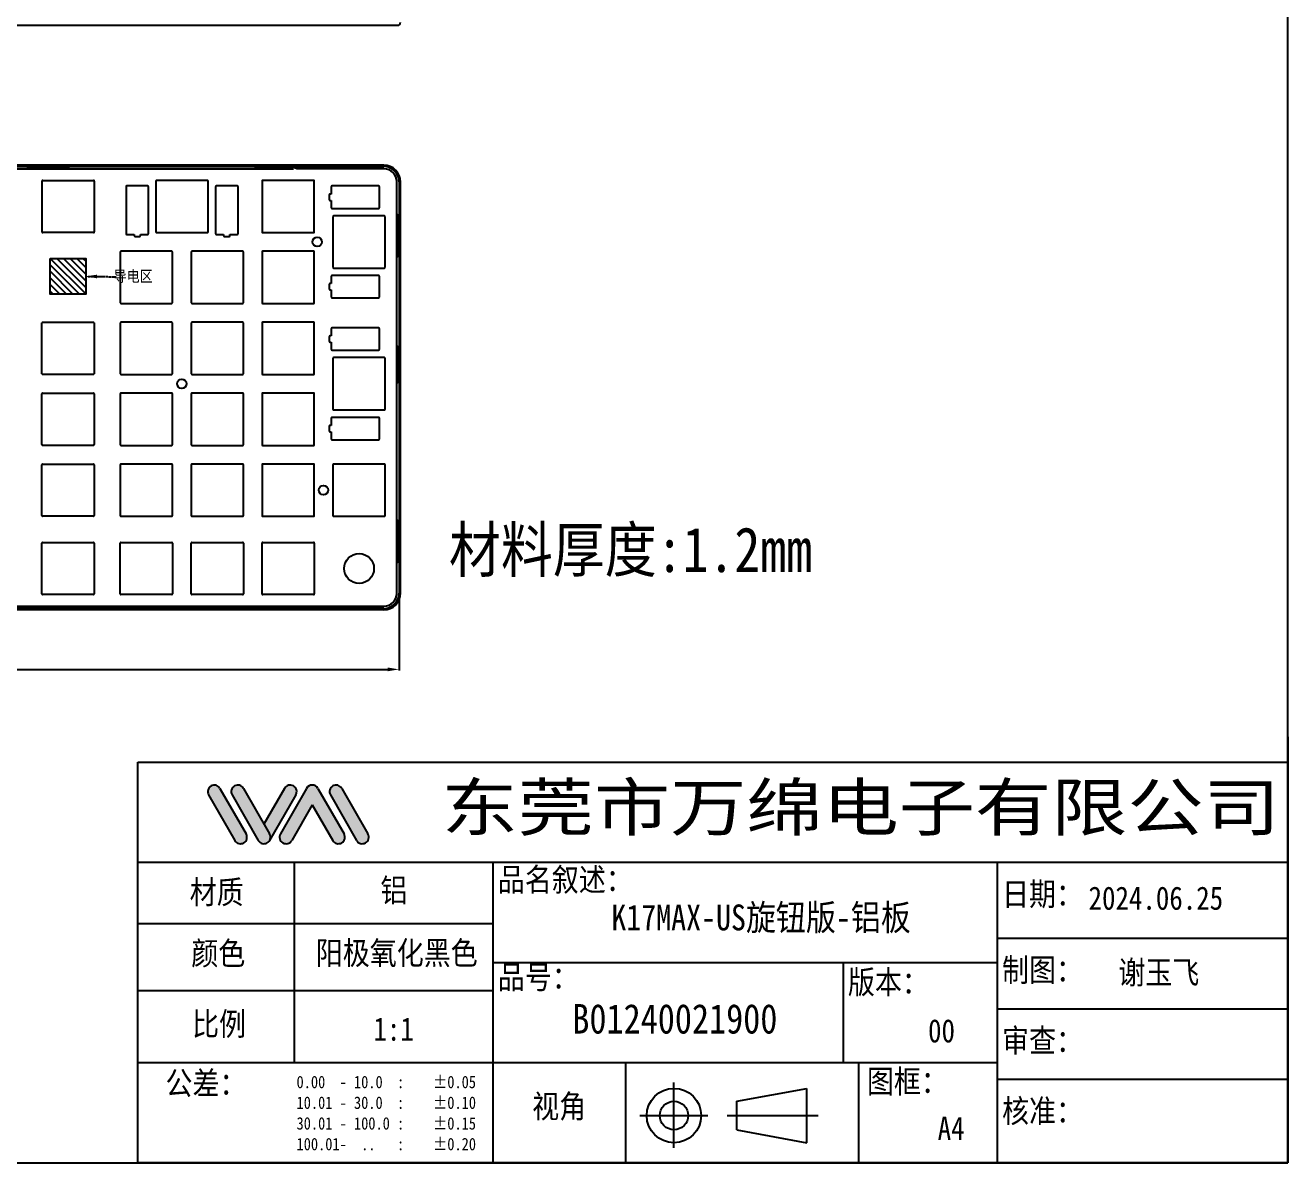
# Model space of a CAD drawing. Header units: millimetres. Extents: x 217 to 1040, y -1066 to -424.
# Drawn here: x 701.9 to 1040.2, y -1065.9 to -761.1 of the extents above; entities that cross this region are included whole.
import ezdxf

# ---------------------------------------------------------------- set-up
doc = ezdxf.new("R2010")
doc.units = ezdxf.units.MM
doc.header["$PDMODE"] = 3
doc.header["$PDSIZE"] = 8
doc.linetypes.add('HIDDEN', pattern=[0.2, 0.1, -0.1])
doc.layers.get('0').update_dxf_attribs({"linetype": 'CONTINUOUS'})
doc.layers.get('Defpoints').update_dxf_attribs({"linetype": 'CONTINUOUS'})
for name, color, linetype in [('DEFAULT_2', 8, 'HIDDEN'), ('图框', 7, 'CONTINUOUS'), ('标注尺寸', 2, 'CONTINUOUS')]:
    doc.layers.add(name, color=color, linetype=linetype)
doc.styles.get("Standard").update_dxf_attribs({"font": '', "width": 0.85, "height": 5})
doc.styles.get('Standard').set_extended_font_data('SimSun')
doc.dimstyles.get("Standard").update_dxf_attribs({"dimtxt": 5, "dimasz": 3, "dimexe": 0.3, "dimexo": 0.3, "dimgap": 1, "dimtad": 1, "dimzin": 1, "dimdsep": 46, "dimtxsty": 'Standard', "dimcen": 0.09, "dimclrd": 3, "dimclre": 3, "dimclrt": 3, "dimadec": 0, "dimazin": 2, "dimtp": 0.01, "dimtm": 0.01, "dimtfac": 1, "dimtofl": 0, "dimtmove": 0, "dimatfit": 3, "dimfxl": 0, "dimtolj": 1, "dimarcsym": 0})

# ---------------------------------------------------------------- blocks, each defined once
blk = doc.blocks.new('*D41')
at = {"layer": 'Defpoints', "color": 0}
for p in [(415.65, -913.24), (802.06, -913.24), (802.06, -933.67)]:
    blk.add_point(p, dxfattribs=at)
at = {"layer": '标注尺寸', "color": 3, "lineweight": -2}
for p, q in [((415.65, -913.54), (415.65, -933.97)), ((802.06, -913.54), (802.06, -933.97)), ((418.65, -933.67), (799.06, -933.67))]:
    blk.add_line(p, q, dxfattribs=at)
at = {"layer": '标注尺寸', "color": 3}
for points in [[(418.65, -933.17), (418.65, -934.17), (415.65, -933.67)], [(799.06, -933.17), (799.06, -934.17), (802.06, -933.67)]]:
    blk.add_solid(points, dxfattribs=at)
at = {"layer": '标注尺寸', "color": 3, "insert": (608.86, -928.66), "char_height": 5, "attachment_point": 5}
blk.add_mtext('\\A1;386.41{\\H0.7x;\\S+0.05^ -0.1;}', dxfattribs=at)

msp = doc.modelspace()

# ---------------------------------------------------------------- hatches: boundary and pattern name
at = {"layer": '图框'}
h = msp.add_hatch(color=252, dxfattribs=at)
h.paths.add_polyline_path([(754.086, -965.548, 1), (751.054, -967.29), (758.07, -979.504, 1), (761.103, -977.763)])
h.paths.add_polyline_path([(764.364, -979.504, 1), (767.397, -977.763), (760.38, -965.548, 1), (757.348, -967.29)])
h.paths.add_polyline_path([(778.82, -969.929), (784.32, -979.504, 1), (787.352, -977.763), (780.336, -965.548, 0.5788196), (777.304, -965.548), (770.288, -977.763, 1), (773.32, -979.504)])
h.paths.add_polyline_path([(786.704, -965.548, 1), (783.672, -967.29), (790.689, -979.504, 1), (793.721, -977.763)])
msp.add_hatch(color=1, dxfattribs=at).paths.add_polyline_path([(765.88, -975.124), (767.397, -977.763, -0.2667692), (767.397, -979.504), (774.413, -967.29, 1), (771.381, -965.548)])
at = {"layer": '标注尺寸'}
h = msp.add_hatch(dxfattribs=at)
h.set_pattern_fill('ANSI31', color=256, scale=10)
h.set_pattern_definition([(315, (650.3464, -637.9805), (-0.8838835, -0.8838835), [])])
h.paths.add_polyline_path([(708.557, -823.54), (718.159, -823.54), (718.159, -833.142), (708.557, -833.142)])

# ---------------------------------------------------------------- linework, layer by layer
at = {"color": 7, "linetype": 'Continuous'}
for p, q in [((416.053, -761.066), (801.664, -761.066)), ((797.964, -798.537), (419.753, -798.537)), ((419.753, -798.937), (797.964, -798.937)), ((550.446, -799.537), (773.82, -799.537)), ((711.934, -799.108), (704.16, -799.108)), ((772.945, -799.108), (765.171, -799.108)), ((797.964, -799.537), (774.686, -799.537)), ((706.408, -816.437), (706.408, -802.837)), ((706.608, -802.637), (720.208, -802.637)), ((720.408, -802.837), (720.408, -816.437)), ((728.919, -804.387), (728.919, -816.887)), ((734.669, -804.137), (729.169, -804.137)), ((734.919, -816.887), (734.919, -804.387)), ((736.919, -802.837), (736.919, -816.437)), ((750.719, -802.637), (737.119, -802.637)), ((750.919, -816.437), (750.919, -802.837)), ((752.919, -804.387), (752.919, -816.887)), ((758.669, -804.137), (753.169, -804.137)), ((758.919, -816.887), (758.919, -804.387)), ((765.358, -802.837), (765.358, -816.437)), ((779.158, -802.637), (765.558, -802.637)), ((779.358, -816.437), (779.358, -802.837)), ((783.858, -804.387), (783.858, -806.287)), ((796.608, -804.137), (784.108, -804.137)), ((796.858, -809.887), (796.858, -804.387)), ((801.464, -913.237), (801.464, -803.037)), ((802.064, -803.037), (802.064, -913.237)), ((802.464, -913.237), (802.464, -803.037)), ((783.358, -806.537), (783.358, -807.737)), ((783.858, -806.287), (783.608, -806.287)), ((783.608, -807.987), (783.858, -807.987)), ((783.858, -807.987), (783.858, -809.887)), ((784.108, -810.137), (796.608, -810.137)), ((784.358, -812.337), (784.358, -825.937)), ((798.158, -812.137), (784.558, -812.137)), ((798.358, -825.937), (798.358, -812.337)), ((801.964, -812.309), (801.964, -822.565)), ((720.208, -816.637), (706.608, -816.637)), ((729.169, -817.137), (731.069, -817.137)), ((731.069, -817.137), (731.069, -817.387)), ((731.319, -817.637), (732.519, -817.637)), ((732.769, -817.137), (734.669, -817.137)), ((732.769, -817.387), (732.769, -817.137)), ((737.119, -816.637), (750.719, -816.637)), ((753.169, -817.137), (755.069, -817.137)), ((755.069, -817.137), (755.069, -817.387)), ((755.319, -817.637), (756.519, -817.637)), ((756.769, -817.137), (758.669, -817.137)), ((756.769, -817.387), (756.769, -817.137)), ((765.558, -816.637), (779.158, -816.637)), ((727.358, -821.837), (727.358, -835.437)), ((741.158, -821.637), (727.558, -821.637)), ((741.358, -835.437), (741.358, -821.837)), ((746.358, -821.837), (746.358, -835.437)), ((760.158, -821.637), (746.558, -821.637)), ((760.358, -835.437), (760.358, -821.837)), ((765.358, -821.837), (765.358, -835.437)), ((779.158, -821.637), (765.558, -821.637)), ((779.358, -835.437), (779.358, -821.837)), ((783.858, -828.387), (783.858, -830.287)), ((796.608, -828.137), (784.108, -828.137)), ((784.558, -826.137), (798.158, -826.137)), ((796.858, -833.887), (796.858, -828.387)), ((783.358, -830.537), (783.358, -831.737)), ((783.858, -830.287), (783.608, -830.287)), ((783.608, -831.987), (783.858, -831.987)), ((783.858, -831.987), (783.858, -833.887)), ((784.108, -834.137), (796.608, -834.137)), ((727.558, -835.637), (741.158, -835.637)), ((746.558, -835.637), (760.158, -835.637)), ((765.558, -835.637), (779.158, -835.637)), ((706.358, -854.437), (706.358, -840.837)), ((706.558, -840.637), (720.158, -840.637)), ((720.358, -840.837), (720.358, -854.437)), ((727.358, -840.837), (727.358, -854.437)), ((741.158, -840.637), (727.558, -840.637)), ((741.358, -854.437), (741.358, -840.837)), ((746.358, -840.837), (746.358, -854.437)), ((760.158, -840.637), (746.558, -840.637)), ((760.358, -854.437), (760.358, -840.837)), ((765.358, -840.837), (765.358, -854.437)), ((779.158, -840.637), (765.558, -840.637)), ((779.358, -854.437), (779.358, -840.837)), ((796.608, -842.137), (784.108, -842.137)), ((783.358, -844.537), (783.358, -845.737)), ((783.858, -844.287), (783.608, -844.287)), ((783.858, -842.387), (783.858, -844.287)), ((796.858, -847.887), (796.858, -842.387)), ((783.608, -845.987), (783.858, -845.987)), ((783.858, -845.987), (783.858, -847.887)), ((784.108, -848.137), (796.608, -848.137)), ((801.964, -847.561), (801.964, -856.313)), ((784.358, -850.337), (784.358, -863.937)), ((798.158, -850.137), (784.558, -850.137)), ((798.358, -863.937), (798.358, -850.337)), ((720.158, -854.637), (706.558, -854.637)), ((727.558, -854.637), (741.158, -854.637)), ((746.558, -854.637), (760.158, -854.637)), ((765.558, -854.637), (779.158, -854.637)), ((706.358, -873.437), (706.358, -859.837)), ((706.558, -859.637), (720.158, -859.637)), ((720.358, -859.837), (720.358, -873.437)), ((727.358, -859.837), (727.358, -873.437)), ((741.158, -859.637), (727.558, -859.637)), ((741.358, -873.437), (741.358, -859.837)), ((746.358, -859.837), (746.358, -873.437)), ((760.158, -859.637), (746.558, -859.637)), ((760.358, -873.437), (760.358, -859.837)), ((765.358, -859.837), (765.358, -873.437)), ((779.158, -859.637), (765.558, -859.637)), ((779.358, -873.437), (779.358, -859.837)), ((784.558, -864.137), (798.158, -864.137)), ((783.358, -868.537), (783.358, -869.737)), ((783.858, -868.287), (783.608, -868.287)), ((783.858, -866.387), (783.858, -868.287)), ((796.608, -866.137), (784.108, -866.137)), ((796.858, -871.887), (796.858, -866.387)), ((783.608, -869.987), (783.858, -869.987)), ((783.858, -869.987), (783.858, -871.887)), ((784.108, -872.137), (796.608, -872.137)), ((720.158, -873.637), (706.558, -873.637)), ((727.558, -873.637), (741.158, -873.637)), ((746.558, -873.637), (760.158, -873.637)), ((765.558, -873.637), (779.158, -873.637)), ((706.358, -892.437), (706.358, -878.837)), ((706.558, -878.637), (720.158, -878.637)), ((720.358, -878.837), (720.358, -892.437)), ((727.358, -878.837), (727.358, -892.437)), ((741.158, -878.637), (727.558, -878.637)), ((741.358, -892.437), (741.358, -878.837)), ((746.358, -878.837), (746.358, -892.437)), ((760.158, -878.637), (746.558, -878.637)), ((760.358, -892.437), (760.358, -878.837)), ((765.358, -878.837), (765.358, -892.437)), ((779.158, -878.637), (765.558, -878.637)), ((779.358, -892.437), (779.358, -878.837)), ((784.358, -878.837), (784.358, -892.437)), ((798.158, -878.637), (784.558, -878.637)), ((798.358, -892.437), (798.358, -878.837)), ((720.158, -892.637), (706.558, -892.637)), ((727.558, -892.637), (741.158, -892.637)), ((746.558, -892.637), (760.158, -892.637)), ((765.558, -892.637), (779.158, -892.637)), ((784.558, -892.637), (798.158, -892.637)), ((801.964, -894.209), (801.964, -904.465)), ((706.558, -899.637), (720.158, -899.637)), ((727.558, -899.637), (741.158, -899.637)), ((746.558, -899.637), (760.158, -899.637)), ((765.558, -899.637), (779.158, -899.637)), ((706.358, -913.437), (706.358, -899.837)), ((720.358, -899.837), (720.358, -913.437)), ((727.358, -913.437), (727.358, -899.837)), ((741.358, -899.837), (741.358, -913.437)), ((746.358, -913.437), (746.358, -899.837)), ((760.358, -899.837), (760.358, -913.437)), ((765.358, -913.437), (765.358, -899.837)), ((779.358, -899.837), (779.358, -913.437)), ((419.752, -916.737), (797.964, -916.737)), ((720.158, -913.637), (706.558, -913.637)), ((741.158, -913.637), (727.558, -913.637)), ((760.158, -913.637), (746.558, -913.637)), ((779.158, -913.637), (765.558, -913.637)), ((797.965, -917.737), (419.752, -917.737)), ((797.964, -917.337), (419.753, -917.337)), ((713.175, -917.237), (702.919, -917.237)), ((774.186, -917.237), (763.93, -917.237))]:
    msp.add_line(p, q, dxfattribs=at)
at = {"linetype": 'Continuous'}
msp.add_lwpolyline([(708.557, -823.54), (718.159, -823.54), (718.159, -833.142), (708.557, -833.142)], close=True, dxfattribs=at)
at = {"color": 7, "linetype": 'Continuous'}
for centre, radius in [((780.158, -819.137), 1.25), ((743.858, -857.137), 1.25), ((781.813, -885.637), 1.25), ((791.358, -906.637), 4)]:
    msp.add_circle(centre, radius, dxfattribs=at)
for centre, radius, start, end in [((801.664, -760.266), 0.8, 270, 0), ((797.964, -803.037), 4.5, 360, 90), ((797.964, -803.037), 3.5, 0, 90), ((797.964, -803.037), 4.1, 359.98905, 89.98911), ((706.608, -802.837), 0.2, 90, 180), ((720.208, -802.837), 0.2, 0, 90), ((729.169, -804.387), 0.25, 90, 180), ((734.669, -804.387), 0.25, 0, 90), ((737.119, -802.837), 0.2, 90, 180), ((750.719, -802.837), 0.2, 0, 90), ((753.169, -804.387), 0.25, 90, 180), ((758.669, -804.387), 0.25, 0, 90), ((765.558, -802.837), 0.2, 90, 180), ((779.158, -802.837), 0.2, 0, 90), ((784.108, -804.387), 0.25, 90, 180), ((796.608, -804.387), 0.25, 0, 90), ((783.608, -806.537), 0.25, 90, 180), ((783.608, -807.737), 0.25, 180, 270), ((784.108, -809.887), 0.25, 180, 270), ((796.608, -809.887), 0.25, 270, 0), ((801.464, -812.309), 0.5, 0, 90), ((784.558, -812.337), 0.2, 90, 180), ((798.158, -812.337), 0.2, 0, 90), ((706.608, -816.437), 0.2, 180, 270), ((720.208, -816.437), 0.2, 270, 0), ((729.169, -816.887), 0.25, 180, 270), ((731.319, -817.387), 0.25, 180, 270), ((732.519, -817.387), 0.25, 270, 0), ((734.669, -816.887), 0.25, 270, 0), ((737.119, -816.437), 0.2, 180, 270), ((750.719, -816.437), 0.2, 270, 0), ((753.169, -816.887), 0.25, 180, 270), ((755.319, -817.387), 0.25, 180, 270), ((756.519, -817.387), 0.25, 270, 0), ((758.669, -816.887), 0.25, 270, 0), ((765.558, -816.437), 0.2, 180, 270), ((779.158, -816.437), 0.2, 270, 0), ((727.558, -821.837), 0.2, 90, 180), ((741.158, -821.837), 0.2, 0, 90), ((746.558, -821.837), 0.2, 90, 180), ((760.158, -821.837), 0.2, 0, 90), ((765.558, -821.837), 0.2, 90, 180), ((779.158, -821.837), 0.2, 0, 90), ((801.464, -822.565), 0.5, 270, 0), ((784.108, -828.387), 0.25, 90, 180), ((784.558, -825.937), 0.2, 180, 270), ((796.608, -828.387), 0.25, 0, 90), ((798.158, -825.937), 0.2, 270, 0), ((783.608, -830.537), 0.25, 90, 180), ((783.608, -831.737), 0.25, 180, 270), ((727.558, -835.437), 0.2, 180, 270), ((741.158, -835.437), 0.2, 270, 0), ((746.558, -835.437), 0.2, 180, 270), ((760.158, -835.437), 0.2, 270, 0), ((765.558, -835.437), 0.2, 180, 270), ((779.158, -835.437), 0.2, 270, 0), ((784.108, -833.887), 0.25, 180, 270), ((796.608, -833.887), 0.25, 270, 0), ((706.558, -840.837), 0.2, 90, 180), ((720.158, -840.837), 0.2, 0, 90), ((727.558, -840.837), 0.2, 90, 180), ((741.158, -840.837), 0.2, 0, 90), ((746.558, -840.837), 0.2, 90, 180), ((760.158, -840.837), 0.2, 0, 90), ((765.558, -840.837), 0.2, 90, 180), ((779.158, -840.837), 0.2, 0, 90), ((784.108, -842.387), 0.25, 90, 180), ((796.608, -842.387), 0.25, 0, 90), ((783.608, -844.537), 0.25, 90, 180), ((783.608, -845.737), 0.25, 180, 270), ((784.108, -847.887), 0.25, 180, 270), ((796.608, -847.887), 0.25, 270, 0), ((801.464, -847.561), 0.5, 0, 90), ((784.558, -850.337), 0.2, 90, 180), ((798.158, -850.337), 0.2, 0, 90), ((706.558, -854.437), 0.2, 180, 270), ((720.158, -854.437), 0.2, 270, 0), ((727.558, -854.437), 0.2, 180, 270), ((741.158, -854.437), 0.2, 270, 0), ((746.558, -854.437), 0.2, 180, 270), ((760.158, -854.437), 0.2, 270, 0), ((765.558, -854.437), 0.2, 180, 270), ((779.158, -854.437), 0.2, 270, 0), ((801.464, -856.313), 0.5, 270, 0), ((706.558, -859.837), 0.2, 90, 180), ((720.158, -859.837), 0.2, 0, 90), ((727.558, -859.837), 0.2, 90, 180), ((741.158, -859.837), 0.2, 0, 90), ((746.558, -859.837), 0.2, 90, 180), ((760.158, -859.837), 0.2, 0, 90), ((765.558, -859.837), 0.2, 90, 180), ((779.158, -859.837), 0.2, 0, 90), ((784.558, -863.937), 0.2, 180, 270), ((798.158, -863.937), 0.2, 270, 0), ((783.608, -868.537), 0.25, 90, 180), ((784.108, -866.387), 0.25, 90, 180), ((796.608, -866.387), 0.25, 0, 90), ((783.608, -869.737), 0.25, 180, 270), ((784.108, -871.887), 0.25, 180, 270), ((796.608, -871.887), 0.25, 270, 0), ((706.558, -873.437), 0.2, 180, 270), ((720.158, -873.437), 0.2, 270, 0), ((727.558, -873.437), 0.2, 180, 270), ((741.158, -873.437), 0.2, 270, 0), ((746.558, -873.437), 0.2, 180, 270), ((760.158, -873.437), 0.2, 270, 0), ((765.558, -873.437), 0.2, 180, 270), ((779.158, -873.437), 0.2, 270, 0), ((706.558, -878.837), 0.2, 90, 180), ((720.158, -878.837), 0.2, 0, 90), ((727.558, -878.837), 0.2, 90, 180), ((741.158, -878.837), 0.2, 0, 90), ((746.558, -878.837), 0.2, 90, 180), ((760.158, -878.837), 0.2, 0, 90), ((765.558, -878.837), 0.2, 90, 180), ((779.158, -878.837), 0.2, 0, 90), ((784.558, -878.837), 0.2, 90, 180), ((798.158, -878.837), 0.2, 0, 90), ((706.558, -892.437), 0.2, 180, 270), ((720.158, -892.437), 0.2, 270, 0), ((727.558, -892.437), 0.2, 180, 270), ((741.158, -892.437), 0.2, 270, 0), ((746.558, -892.437), 0.2, 180, 270), ((760.158, -892.437), 0.2, 270, 0), ((765.558, -892.437), 0.2, 180, 270), ((779.158, -892.437), 0.2, 270, 0), ((784.558, -892.437), 0.2, 180, 270), ((798.158, -892.437), 0.2, 270, 0), ((801.464, -894.209), 0.5, 0, 90), ((706.558, -899.837), 0.2, 90, 180), ((720.158, -899.837), 0.2, 0, 90), ((727.558, -899.837), 0.2, 90, 180), ((741.158, -899.837), 0.2, 0, 90), ((746.558, -899.837), 0.2, 90, 180), ((760.158, -899.837), 0.2, 0, 90), ((765.558, -899.837), 0.2, 90, 180), ((779.158, -899.837), 0.2, 0, 90), ((801.464, -904.465), 0.5, 270, 0), ((797.964, -913.237), 4.5, 270, 0), ((797.964, -913.237), 3.5, 270, 0), ((797.964, -913.237), 4.1, 270.01089, 0.01095), ((702.919, -916.737), 0.5, 180, 270), ((706.558, -913.437), 0.2, 180, 270), ((713.175, -916.737), 0.5, 270, 0), ((720.158, -913.437), 0.2, 270, 0), ((727.558, -913.437), 0.2, 180, 270), ((741.158, -913.437), 0.2, 270, 0), ((746.558, -913.437), 0.2, 180, 270), ((760.158, -913.437), 0.2, 270, 0), ((763.93, -916.737), 0.5, 180, 270), ((765.558, -913.437), 0.2, 180, 270), ((774.186, -916.737), 0.5, 270, 0), ((779.158, -913.437), 0.2, 270, 0)]:
    msp.add_arc(centre, radius, start, end, dxfattribs=at)
for points in [[(704.16, -799.108), (703.562, -799.108), (702.957, -799.276), (702.419, -799.537)], [(713.675, -799.537), (713.137, -799.276), (712.532, -799.108), (711.934, -799.108)], [(765.171, -799.108), (764.573, -799.108), (763.968, -799.276), (763.43, -799.537)], [(774.686, -799.537), (774.148, -799.276), (773.543, -799.108), (772.945, -799.108)]]:
    msp.add_open_spline(points, degree=3, dxfattribs=at)
at = {"layer": '图框'}
for p, q in [((1040.194, -1065.876), (1040.194, -461.576)), ((1040.194, -951.742), (1040.194, -1065.876)), ((732.042, -1065.876), (732.042, -958.523)), ((732.042, -958.523), (1040.194, -958.523)), ((751.054, -967.29), (758.07, -979.504)), ((754.086, -965.548), (761.103, -977.763)), ((757.348, -967.29), (764.364, -979.504)), ((760.38, -965.548), (767.397, -977.763)), ((771.381, -965.548), (765.88, -975.124)), ((774.413, -967.29), (767.397, -979.504)), ((777.304, -965.548), (770.288, -977.763)), ((780.336, -965.548), (787.352, -977.763)), ((783.672, -967.29), (790.689, -979.504)), ((786.704, -965.548), (793.721, -977.763)), ((778.82, -969.929), (773.32, -979.504)), ((778.82, -969.929), (784.32, -979.504)), ((732.042, -985.361), (1040.194, -985.361)), ((774.098, -1039.038), (774.098, -985.361)), ((827.311, -1065.876), (827.311, -985.361)), ((962.41, -1065.876), (962.41, -985.361)), ((732.042, -1001.788), (827.311, -1001.788)), ((962.41, -1005.71), (1040.194, -1005.71)), ((827.311, -1012.2), (962.41, -1012.2)), ((921.099, -1012.2), (921.099, -1039.038)), ((732.042, -1019.695), (827.311, -1019.695)), ((962.41, -1024.602), (1040.194, -1024.602)), ((732.042, -1039.038), (962.41, -1039.038)), ((862.733, -1039.038), (862.733, -1065.876)), ((925.206, -1039.038), (925.206, -1065.876)), ((875.729, -1061.92), (875.729, -1044.372)), ((962.41, -1043.493), (1040.194, -1043.493)), ((892.588, -1049.414), (911.356, -1045.939)), ((911.356, -1060.512), (911.356, -1045.939)), ((892.588, -1057.037), (892.588, -1049.414)), ((866.591, -1053.226), (884.822, -1053.226)), ((889.994, -1053.226), (914.415, -1053.226)), ((892.588, -1057.037), (911.356, -1060.512)), ((216.91, -1065.876), (1040.194, -1065.876)), ((1040.194, -1065.876), (732.042, -1065.876))]:
    msp.add_line(p, q, dxfattribs=at)
for radius in [7.287, 3.812]:
    msp.add_circle((875.729, -1053.226), radius, dxfattribs=at)
for centre, start, end in [((752.57, -966.419), 29.8738, 209.8738), ((758.864, -966.419), 29.8738, 209.8738), ((772.897, -966.419), 330.1262, 150.1262), ((778.82, -966.419), 29.8738, 150.1262), ((785.188, -966.419), 29.8738, 209.8738), ((759.586, -978.634), 209.8738, 29.8738), ((765.88, -978.634), 209.8738, 29.8738), ((771.804, -978.634), 150.1262, 330.1262), ((785.836, -978.634), 209.8738, 29.8738), ((792.205, -978.634), 209.8738, 29.8738)]:
    msp.add_arc(centre, 1.748, start, end, dxfattribs=at)

# ---------------------------------------------------------------- texts
at = {"layer": 'DEFAULT_2', "color": 1, "insert": (736.053, -826.799), "char_height": 3, "attachment_point": 3}
msp.add_mtext('{\\fSimSun|b0|i0|c134|p2;导电区}', dxfattribs=at)
at = {"layer": '图框', "insert": (813.463, -964.386), "char_height": 12.474, "width": 245.21557, "attachment_point": 1}
msp.add_mtext('{\\fMicrosoft YaHei|b0|i0|c134|p34;\\W1.2;东莞市万绵电子有限公司}', dxfattribs=at)
at = {"layer": '图框', "lineweight": 0, "attachment_point": 1}
for s, insert, char_height, width in [('{\\fSimSun|b0|i0|c134|p54;\\C4;品名叙述：}', (828.549, -986.869), 6.237, 62.60205), ('{\\fSimSun|b0|i0|c134|p54;\\C4;材质}', (745.97, -990.237), 6.237, 62.60205), ('{\\fSimSun|b0|i0|c134|p54;\\C4;铝}', (797.097, -989.748), 6.237, 62.60205), ('{\\fSimSun|b0|i0|c134|p54;\\C4;日期：}', (963.648, -990.753), 6.237, 62.60205), ('{\\C4;2024.06.25}', (986.823, -991.851), 6.237, 62.60205), ('{\\C4;K17MAX-US旋钮版-铝板}', (858.953, -996.68), 6.93, 91.60536), ('{\\fSimSun|b0|i0|c134|p54;\\C4;颜色}', (746.405, -1006.629), 6.237, 62.60205), ('{\\fSimSun|b0|i0|c134|p54;\\C4;阳极氧化黑色}', (779.759, -1006.548), 6.237, 62.60205), ('{\\fSimSun|b0|i0|c134|p54;\\C4;制图：}', (963.648, -1011.102), 6.237, 62.60205), ('{\\fSimSun|b0|i0|c134|p54;\\C4;谢玉飞}', (994.788, -1011.762), 6.237, 62.60205), ('{\\fSimSun|b0|i0|c134|p54;\\C4;品号：}', (828.549, -1013.012), 6.237, 62.60205), ('{\\fSimSun|b0|i0|c134|p54;\\C4;版本：}', (922.337, -1014.342), 6.237, 62.60205), ('{\\fSimSun|b0|i0|c134|p54;\\C4;比例}', (746.623, -1025.562), 6.237, 62.60205), ('{\\fSimSun|b0|i0|c134|p54;\\C4;1:1}', (795.209, -1026.928), 6.237, 62.60205), ('{\\fSimSun|b0|i0|c134|p54;\\C4;00}', (943.818, -1027.395), 6.237, 62.60205), ('{\\fSimSun|b0|i0|c134|p54;\\C4;审查：}', (963.648, -1029.994), 6.237, 62.60205), ('{\\fSimSun|b0|i0|c134|p54;\\C4;公差：}', (739.487, -1041.438), 6.237, 62.60205), ('{\\fSimSun|b0|i0|c134|p54;\\C4;图框：}', (927.433, -1040.971), 6.237, 62.60205), ('{\\fSimSun|b0|i0|c134|p54;\\C4;视角}', (837.741, -1047.643), 6.237, 62.60205), ('{\\fSimSun|b0|i0|c134|p54;\\C4;核准：}', (963.648, -1048.885), 6.237, 62.60205), ('{\\fSimSun|b0|i0|c134|p54;\\C4;A4}', (946.394, -1053.512), 6.237, 62.60205)]:
    msp.add_mtext(s, dxfattribs=dict(at, insert=insert, char_height=char_height, width=width))
at = {"layer": '图框', "color": 4, "insert": (774.605, -1042.573), "char_height": 3.3264, "width": 63.13649, "attachment_point": 1}
msp.add_mtext('{\\fSimSun|b0|i0|c134|p2;0.00  - 10.0  :    %%P0.05\\P10.01 - 30.0  :    %%P0.10\\P30.01 - 100.0 :    %%P0.15\\P100.01-  ..   :    %%P0.20}', dxfattribs=at)
at = {"layer": '标注尺寸', "attachment_point": 1}
for s, insert, char_height, width in [('材料厚度:1.2mm', (815.453, -895.587), 12, 136.69453), ('{\\C4;B01240021900}', (848.496, -1023.334), 7.92, 44.37964)]:
    msp.add_mtext(s, dxfattribs=dict(at, insert=insert, char_height=char_height, width=width))

# ---------------------------------------------------------------- dimensions: what is measured, and where the dimension line sits
at = {"layer": '标注尺寸', "color": 1}
dim = msp.add_linear_dim(base=(802.064, -933.668), p1=(415.653, -913.237), p2=(802.064, -913.237), text='<>{\\H0.7x;\\S+0.05^ -0.1;}', dimstyle='Standard', dxfattribs=at)
dim.commit()
dim.dimension.update_dxf_attribs({"geometry": '*D41', "text_midpoint": (608.858, -928.663)})

# ---------------------------------------------------------------- leaders
at = {"layer": 'DEFAULT_2'}
msp.add_leader([(718.159, -828.341), (726.331, -828.472)], dimstyle='Standard', override={"dimgap": 0.09, "dimtad": 0}, dxfattribs=at)

doc.saveas('drawing.dxf')
